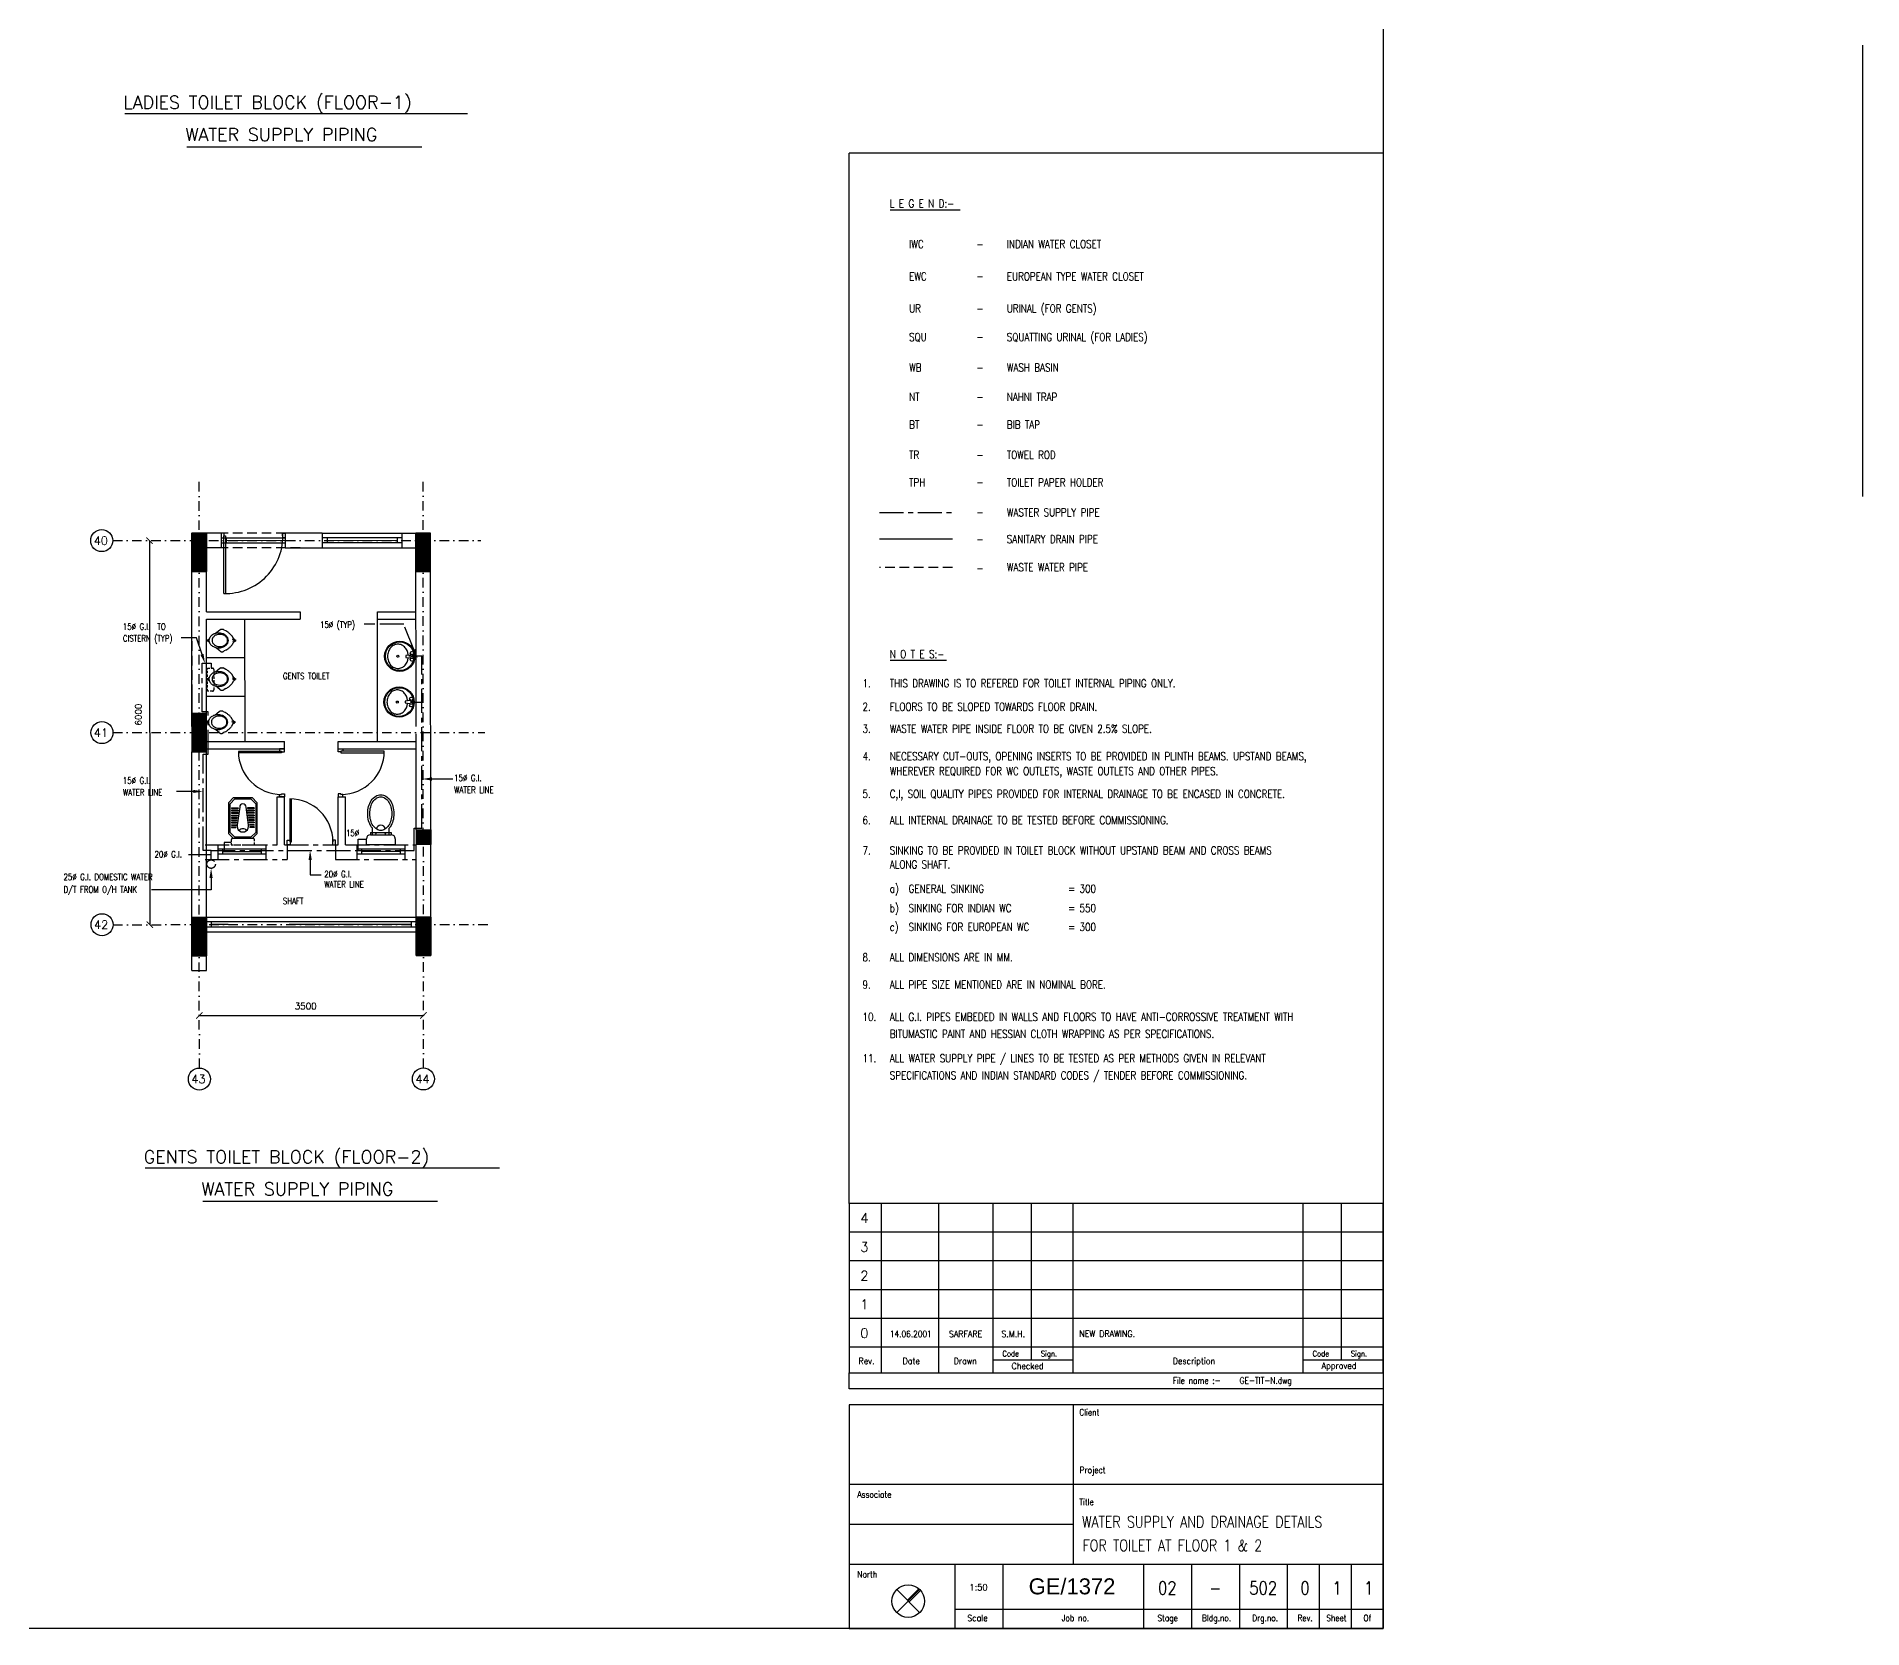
# Model space of a CAD drawing. Extents: x -437689 to -407696, y -55787 to -37037.
# Drawn here: x -421956 to -407696, y -55787 to -43353 of the extents above; entities that cross this region are included whole.
import ezdxf
from ezdxf.enums import TextEntityAlignment as Align

# ---------------------------------------------------------------- set-up
doc = ezdxf.new("R2010")
doc.units = 0
doc.header["$LTSCALE"] = 150
doc.header["$MEASUREMENT"] = 0
for name, pattern in [('CENTER', [2, 1.25, -0.25, 0.25, -0.25]), ('DASHDOT', [1, 0.5, -0.25, 0, -0.25]), ('DASHED', [0.75, 0.5, -0.25]), ('HIDDEN', [9.525, 6.35, -3.175]), ('HIDDEN2', [0.1875, 0.125, -0.0625])]:
    doc.linetypes.add(name, pattern=pattern)
doc.layers.get('0').update_dxf_attribs({"linetype": 'CONTINUOUS'})
for name, color, linetype in [('1P', 9, 'CONTINUOUS'), ('COL', 2, 'CONTINUOUS'), ('DIM', 6, 'CONTINUOUS'), ('DIM-NEW', 7, 'CONTINUOUS'), ('DOOR', 31, 'CONTINUOUS'), ('DR', 6, 'CONTINUOUS'), ('F', 9, 'CONTINUOUS'), ('GRID', 252, 'DASHDOT'), ('LAYER1', 4, 'CENTER'), ('TE', 3, 'CONTINUOUS'), ('TEXT', 7, 'CONTINUOUS'), ('TIT-3MM', 8, 'CONTINUOUS'), ('TIT-TXT', 7, 'CONTINUOUS'), ('TOI', 5, 'CONTINUOUS'), ('TOILET', 9, 'CONTINUOUS'), ('TXT', 7, 'CONTINUOUS'), ('VENT', 8, 'HIDDEN'), ('W', 7, 'CONTINUOUS'), ('WALL', 7, 'CONTINUOUS'), ('WASTE', 3, 'DASHED'), ('WIN-1', 56, 'CONTINUOUS')]:
    doc.layers.add(name, color=color, linetype=linetype)
doc.styles.add('G', font='ROMAND.shx')
doc.styles.add('RD', font='ROMAND.shx', dxfattribs={"width": 0.8})
doc.styles.add('ROMANC', font='ROMANC.SHX')
doc.styles.add('ROMAND', font='ROMAND', dxfattribs={"height": 300})
doc.styles.add('T', font='romans.shx', dxfattribs={"height": 450})
doc.styles.add('TESTI', font='ROMAND.SHX')
doc.styles.add('TIT-TXT', font='swissck.ttf')

msp = doc.modelspace()

# ---------------------------------------------------------------- linework, layer by layer
at = {"linetype": 'CONTINUOUS'}
for p, q in [((-421266, -43954), (-418591, -43954)), ((-420783, -44214), (-418947, -44214)), ((-421107, -52190), (-418341, -52190)), ((-420658, -52449), (-418825, -52449))]:
    msp.add_line(p, q, dxfattribs=at)
at = {"color": 8, "linetype": 'HIDDEN2'}
for p, q in [((-420621, -48467), (-420621, -48286)), ((-420621, -48286), (-420581, -48286)), ((-420570, -48296), (-420570, -48457)), ((-420581, -48467), (-420621, -48467))]:
    msp.add_line(p, q, dxfattribs=at)
at = {"color": 9, "linetype": 'HIDDEN2'}
for p, q in [((-420264, -49616), (-420424, -49616)), ((-420435, -49626), (-420435, -49667)), ((-420435, -49667), (-420254, -49667)), ((-420254, -49667), (-420254, -49626))]:
    msp.add_line(p, q, dxfattribs=at)
for p, q in [((-415238, -55483), (-415059, -55662)), ((-415238, -55662), (-415059, -55483))]:
    msp.add_line(p, q)
at = {"color": 0, "linetype": 'ByBlock', "const_width": 7.5}
for points in [[(-421048, -47315), (-421098, -47265)], [(-421096, -50265), (-421046, -50315)], [(-420659, -50974), (-420709, -51024)], [(-418959, -51024), (-418909, -50974)]]:
    msp.add_lwpolyline(points, dxfattribs=at)
msp.add_lwpolyline([(-420592, -49925), (-420592, -50017), (-421008, -50017), (-421058, -50017)])
msp.add_circle((-415148, -55573), 127)
at = {"color": 8, "linetype": 'HIDDEN2'}
for centre, start, end in [((-420581, -48296), 0, 90), ((-420581, -48457), 270, 360)]:
    msp.add_arc(centre, 10.1, start, end, dxfattribs=at)
at = {"color": 9, "linetype": 'HIDDEN2'}
for centre, start, end in [((-420424, -49626), 90, 180), ((-420264, -49626), 0, 90)]:
    msp.add_arc(centre, 10.1, start, end, dxfattribs=at)
msp.add_solid([(-420605, -49925), (-420592, -49850), (-420580, -49925)])
at = {"layer": '1P'}
msp.add_line((-407696, -43420), (-407696, -46946), dxfattribs=at)
at = {"layer": 'COL'}
for p, q in [((-420743, -47232), (-420628, -47232)), ((-420743, -47232), (-420628, -47232)), ((-418993, -47231), (-418878, -47231)), ((-418993, -47231), (-418878, -47231)), ((-420743, -47532), (-420628, -47532)), ((-420743, -47532), (-420628, -47532)), ((-420742, -48640), (-420627, -48639)), ((-420742, -48640), (-420627, -48639)), ((-418992, -49549), (-418877, -49549)), ((-418992, -49549), (-418992, -49664)), ((-418877, -49549), (-418877, -49664)), ((-418877, -49549), (-418877, -49549)), ((-418877, -49664), (-418992, -49664)), ((-420742, -50532), (-420627, -50532)), ((-420742, -50532), (-420627, -50532)), ((-420742, -50532), (-420627, -50532)), ((-420742, -50532), (-420627, -50532)), ((-418992, -50531), (-418877, -50531)), ((-418992, -50531), (-418877, -50531))]:
    msp.add_line(p, q, dxfattribs=at)
at = {"layer": 'COL', "const_width": 115}
for points in [[(-420685, -47532), (-420685, -47232)], [(-420685, -47232), (-420685, -47532)], [(-418935, -47231), (-418935, -47531)], [(-420685, -48640), (-420685, -48940)], [(-418877, -49606), (-418992, -49606)], [(-420684, -50532), (-420684, -50232)], [(-420684, -50532), (-420684, -50232)], [(-418934, -50531), (-418934, -50231)]]:
    msp.add_lwpolyline(points, dxfattribs=at)
at = {"layer": 'COL'}
for points in [[(-420743, -47532), (-420743, -47232), (-420743, -47232), (-420628, -47232), (-420628, -47532)], [(-420743, -47232), (-420743, -47532), (-420743, -47532), (-420628, -47532), (-420628, -47232)], [(-418993, -47231), (-418993, -47531), (-418993, -47531), (-418878, -47531), (-418878, -47231)], [(-420742, -48640), (-420742, -48940), (-420742, -48940), (-420627, -48939), (-420627, -48639)], [(-418992, -49664), (-418992, -49664)], [(-420742, -50532), (-420742, -50232), (-420742, -50232), (-420627, -50232), (-420627, -50532)], [(-420742, -50532), (-420742, -50232), (-420742, -50232), (-420627, -50232), (-420627, -50532)], [(-418992, -50531), (-418992, -50231), (-418992, -50231), (-418877, -50231), (-418877, -50531)]]:
    msp.add_lwpolyline(points, close=True, dxfattribs=at)
at = {"layer": 'DIM', "color": 7}
for p, q in [((-411439, -44264), (-415608, -44264)), ((-411439, -52467), (-415608, -52467)), ((-415608, -52467), (-415608, -53790)), ((-411439, -53790), (-411439, -52467)), ((-411439, -53590), (-415608, -53590)), ((-413860, -53690), (-414485, -53690)), ((-411439, -53690), (-412063, -53690)), ((-415608, -53790), (-411439, -53790)), ((-415608, -53915), (-415608, -53790)), ((-411439, -53790), (-411439, -53915)), ((-411439, -53915), (-415608, -53915)), ((-411439, -54039), (-415608, -54039)), ((-415608, -54039), (-415608, -55787)), ((-413860, -54039), (-413860, -55287)), ((-411439, -55787), (-411439, -54039)), ((-411439, -54663), (-415608, -54663)), ((-411439, -55287), (-415608, -55287)), ((-414784, -55287), (-414784, -55787)), ((-414410, -55287), (-414410, -55787)), ((-413311, -55287), (-413311, -55787)), ((-411938, -55287), (-411938, -55787)), ((-414784, -55637), (-411439, -55637)), ((-415608, -55787), (-411439, -55787))]:
    msp.add_line(p, q, dxfattribs=at)
at = {"layer": 'DIM-NEW', "color": 252, "linetype": 'CENTER', "ltscale": 900}
msp.add_line((-421073, -47290), (-421071, -50290), dxfattribs=at)
at = {"layer": 'DOOR', "color": 8}
for p, q in [((-420490, -47232), (-420513, -47232)), ((-420513, -47232), (-420513, -47269)), ((-420513, -47269), (-420494, -47269)), ((-420494, -47704), (-420494, -47254)), ((-420494, -47254), (-420481, -47254)), ((-420494, -47269), (-420494, -47254)), ((-420494, -47254), (-420490, -47254)), ((-420490, -47254), (-420490, -47232)), ((-420481, -47254), (-420481, -47704)), ((-420035, -47232), (-420013, -47232)), ((-420035, -47254), (-420035, -47232)), ((-420032, -47254), (-420035, -47254)), ((-420032, -47269), (-420032, -47254)), ((-420013, -47269), (-420032, -47269)), ((-420013, -47232), (-420013, -47269)), ((-420379, -48936), (-420042, -48936)), ((-420042, -48949), (-420379, -48949)), ((-420019, -48917), (-420057, -48917)), ((-420057, -48917), (-420057, -48936)), ((-420057, -48936), (-420042, -48936)), ((-420042, -48936), (-420042, -48949)), ((-420042, -48936), (-420042, -48939)), ((-420042, -48939), (-420019, -48939)), ((-420019, -48939), (-420019, -48917)), ((-419600, -48939), (-419600, -48917)), ((-419600, -48917), (-419563, -48917)), ((-419578, -48939), (-419600, -48939)), ((-419240, -48935), (-419578, -48935)), ((-419578, -48935), (-419578, -48949)), ((-419563, -48935), (-419578, -48935)), ((-419578, -48935), (-419578, -48939)), ((-419578, -48949), (-419241, -48948)), ((-419563, -48917), (-419563, -48935)), ((-420057, -49292), (-420057, -49273)), ((-420057, -49273), (-420042, -49273)), ((-420019, -49292), (-420057, -49292)), ((-420042, -49273), (-420042, -49269)), ((-420042, -49269), (-420019, -49269)), ((-420019, -49269), (-420019, -49292)), ((-419978, -49307), (-419978, -49644)), ((-419965, -49644), (-419965, -49307)), ((-419600, -49269), (-419600, -49292)), ((-419578, -49269), (-419600, -49269)), ((-419600, -49292), (-419563, -49292)), ((-419578, -49273), (-419578, -49269)), ((-419563, -49273), (-419578, -49273)), ((-419563, -49292), (-419563, -49273)), ((-419997, -49667), (-419997, -49629)), ((-419997, -49629), (-419978, -49629)), ((-419974, -49667), (-419997, -49667)), ((-419978, -49629), (-419978, -49644)), ((-419978, -49644), (-419965, -49644)), ((-419978, -49644), (-419974, -49644)), ((-419974, -49644), (-419974, -49667)), ((-419641, -49644), (-419644, -49644)), ((-419644, -49644), (-419644, -49667)), ((-419644, -49667), (-419622, -49667)), ((-419622, -49629), (-419641, -49629)), ((-419641, -49629), (-419641, -49644)), ((-419622, -49667), (-419622, -49629))]:
    msp.add_line(p, q, dxfattribs=at)
for centre, radius, start, end in [((-420481, -47254), 450, 268.3498, 2.891), ((-420042, -48936), 337, 180.0226, 270.0226), ((-419578, -48935), 338, 270.0226, 0.0226), ((-419978, -49644), 337, 0.0226, 90.0226)]:
    msp.add_arc(centre, radius, start, end, dxfattribs=at)
at = {"layer": 'DR'}
msp.add_line((-414803, -47280), (-415373, -47280), dxfattribs=at)
at = {"layer": 'F'}
for p, q in [((-419033, -48184), (-419072, -48187)), ((-419072, -48187), (-419072, -48202)), ((-419031, -48179), (-419031, -48181)), ((-419017, -48179), (-419017, -48209)), ((-419072, -48202), (-419033, -48205)), ((-419031, -48208), (-419031, -48209)), ((-419038, -48540), (-419077, -48544)), ((-419077, -48544), (-419077, -48558)), ((-419077, -48558), (-419038, -48562)), ((-419036, -48536), (-419036, -48538)), ((-419036, -48565), (-419036, -48566)), ((-419022, -48536), (-419022, -48566))]:
    msp.add_line(p, q, dxfattribs=at)
for points in [[(-419053, -48185, 0.064435), (-419059, -48157, 0.091719), (-419076, -48127, 0.103599), (-419103, -48106, 0.113912), (-419133, -48099, 0.113912), (-419163, -48106, 0.103599), (-419190, -48127, 0.091719), (-419207, -48157, 0.084785), (-419214, -48194, 0.084785), (-419207, -48231, 0.091719), (-419190, -48262, 0.103599), (-419163, -48282, 0.113912), (-419133, -48289, 0.113912), (-419103, -48282, 0.103599), (-419076, -48262, 0.091719), (-419059, -48231, 0.064435), (-419053, -48203)], [(-419058, -48542, 0.064435), (-419064, -48514, 0.091719), (-419081, -48484, 0.103599), (-419108, -48463, 0.113912), (-419138, -48456, 0.113912), (-419168, -48463, 0.103599), (-419195, -48484, 0.091719), (-419212, -48514, 0.084785), (-419219, -48551, 0.084785), (-419212, -48588, 0.091719), (-419195, -48619, 0.103599), (-419168, -48639, 0.113912), (-419138, -48646, 0.113912), (-419108, -48639, 0.103599), (-419081, -48619, 0.091719), (-419064, -48588, 0.064435), (-419058, -48560)]]:
    msp.add_lwpolyline(points, format="xyb", dxfattribs=at)
for centre, radius in [((-419119, -48194), 118), ((-419119, -48194), 112), ((-419133, -48194), 7.66), ((-419024, -48169), 12.8), ((-419024, -48194), 4.09), ((-419024, -48220), 12.8), ((-419124, -48551), 118), ((-419124, -48551), 112), ((-419138, -48551), 7.66), ((-419029, -48526), 12.8), ((-419029, -48577), 12.8), ((-419029, -48551), 4.09)]:
    msp.add_circle(centre, radius, dxfattribs=at)
for centre, start, end in [((-419034, -48181), 275.4135, 0.0226), ((-419034, -48208), 0.0226, 84.6316), ((-419039, -48538), 275.4135, 0.0226), ((-419039, -48565), 0.0226, 84.6316)]:
    msp.add_arc(centre, 2.55, start, end, dxfattribs=at)
at = {"layer": 'GRID'}
for p, q in [((-420684, -51410), (-420686, -46795)), ((-418934, -51409), (-418936, -46800)), ((-421360, -47290), (-418485, -47289)), ((-421359, -48790), (-418454, -48789)), ((-421358, -50290), (-418422, -50289))]:
    msp.add_line(p, q, dxfattribs=at)
at = {"layer": 'LAYER1', "linetype": 'CENTER'}
msp.add_line((-415373, -47071), (-414803, -47071), dxfattribs=at)
at = {"layer": 'LAYER1'}
for p, q in [((-418946, -48193), (-419047, -48193)), ((-418946, -49536), (-418946, -48193)), ((-420661, -48628), (-420661, -48247)), ((-420661, -48247), (-420593, -48247)), ((-420593, -48247), (-420593, -48286)), ((-419029, -48551), (-418946, -48551)), ((-420615, -48628), (-420661, -48628)), ((-420615, -48957), (-420615, -48628)), ((-420654, -49710), (-420654, -48957)), ((-420654, -48957), (-420615, -48957)), ((-419444, -49710), (-419444, -49623)), ((-419444, -49623), (-419378, -49623)), ((-419006, -49710), (-419006, -49536)), ((-419006, -49536), (-418946, -49536)), ((-420592, -49710), (-420654, -49710)), ((-420592, -49784), (-420592, -49710)), ((-420592, -49710), (-419444, -49710)), ((-420435, -49647), (-420489, -49647)), ((-420489, -49647), (-420489, -49707)), ((-419454, -49710), (-419006, -49710))]:
    msp.add_line(p, q, dxfattribs=at)
at = {"layer": 'LAYER1', "color": 8}
msp.add_line((-420597, -49744), (-420769, -49744), dxfattribs=at)
at = {"layer": 'LAYER1'}
for points in [[(-420663, -48179), (-420705, -48049), (-420775, -48049), (-420825, -48049)], [(-419008, -48141), (-419088, -47943), (-419346, -47943), (-419396, -47943)], [(-418868, -49152), (-418755, -49152), (-418704, -49152)], [(-420732, -49249), (-420863, -49249), (-420863, -49249)], [(-419819, -49784), (-419819, -49901), (-419783, -49901), (-419733, -49901)]]:
    msp.add_lwpolyline(points, dxfattribs=at)
msp.add_circle((-420592, -49817), 33.2, dxfattribs=at)
for points in [[(-420651, -48175), (-420640, -48251), (-420675, -48183)], [(-418996, -48137), (-418980, -48211), (-419020, -48146)], [(-418868, -49165), (-418943, -49152), (-418868, -49140)], [(-420732, -49237), (-420657, -49249), (-420732, -49262)], [(-419831, -49784), (-419819, -49709), (-419806, -49784)]]:
    msp.add_solid(points, dxfattribs=at)
at = {"layer": 'TE', "color": 252, "ltscale": 900}
msp.add_line((-420684, -50999), (-418934, -50999), dxfattribs=at)
at = {"layer": 'TEXT'}
for p, q in [((-415288, -44706), (-414742, -44706)), ((-415288, -48224), (-414849, -48224))]:
    msp.add_line(p, q, dxfattribs=at)
at = {"layer": 'TEXT', "linetype": 'CONTINUOUS'}
for centre in [(-421446, -47290), (-421445, -48790), (-421444, -50290), (-420684, -51496), (-418934, -51495)]:
    msp.add_circle(centre, 86, dxfattribs=at)
at = {"layer": 'TIT-3MM'}
for p, q in [((-415358, -53790), (-415358, -52467)), ((-414909, -53790), (-414909, -52467)), ((-414485, -53790), (-414485, -52467)), ((-414185, -53690), (-414185, -52467)), ((-413860, -53790), (-413860, -52467)), ((-412063, -53790), (-412063, -52467)), ((-411764, -53690), (-411764, -52467)), ((-411439, -52691), (-415608, -52691)), ((-411439, -52916), (-415608, -52916)), ((-411439, -53141), (-415608, -53141)), ((-411439, -53365), (-415608, -53365)), ((-413860, -54975), (-415608, -54975)), ((-412937, -55287), (-412937, -55787)), ((-412562, -55287), (-412562, -55787)), ((-412188, -55287), (-412188, -55787)), ((-411689, -55287), (-411689, -55787))]:
    msp.add_line(p, q, dxfattribs=at)
at = {"layer": 'TOI', "color": 8}
for p, q in [((-420523, -47989), (-420558, -48017)), ((-420513, -47983), (-420501, -47983)), ((-420477, -47995), (-420491, -47989)), ((-420422, -48048), (-420429, -48035)), ((-420412, -48059), (-420422, -48048)), ((-420621, -48075), (-420621, -48066)), ((-420621, -48066), (-420616, -48066)), ((-420616, -48075), (-420621, -48075)), ((-420523, -48152), (-420558, -48124)), ((-420513, -48158), (-420501, -48158)), ((-420477, -48145), (-420491, -48152)), ((-420422, -48092), (-420428, -48105)), ((-420417, -48066), (-420425, -48063)), ((-420417, -48075), (-420425, -48078)), ((-420412, -48081), (-420422, -48092)), ((-420412, -48059), (-420410, -48062)), ((-420412, -48081), (-420410, -48078)), ((-420408, -48064), (-420408, -48064)), ((-420407, -48065), (-420401, -48065)), ((-420407, -48075), (-420401, -48075)), ((-420401, -48065), (-420401, -48075)), ((-420401, -48075), (-420401, -48065)), ((-420523, -48290), (-420558, -48318)), ((-420513, -48284), (-420501, -48284)), ((-420477, -48296), (-420491, -48290)), ((-420422, -48349), (-420428, -48336)), ((-420621, -48376), (-420621, -48367)), ((-420621, -48367), (-420615, -48367)), ((-420616, -48376), (-420621, -48376)), ((-420523, -48453), (-420558, -48425)), ((-420513, -48459), (-420501, -48459)), ((-420477, -48446), (-420491, -48453)), ((-420422, -48393), (-420428, -48406)), ((-420417, -48367), (-420425, -48364)), ((-420417, -48376), (-420425, -48379)), ((-420412, -48361), (-420422, -48349)), ((-420412, -48382), (-420422, -48393)), ((-420412, -48361), (-420410, -48363)), ((-420412, -48382), (-420410, -48379)), ((-420408, -48365), (-420408, -48365)), ((-420407, -48366), (-420401, -48366)), ((-420407, -48376), (-420401, -48376)), ((-420401, -48366), (-420401, -48376)), ((-420401, -48376), (-420401, -48366)), ((-420518, -48621), (-420506, -48621)), ((-420626, -48713), (-420626, -48704)), ((-420626, -48704), (-420621, -48704)), ((-420621, -48713), (-420626, -48713)), ((-420528, -48627), (-420563, -48655)), ((-420528, -48790), (-420563, -48762)), ((-420482, -48634), (-420496, -48627)), ((-420427, -48687), (-420433, -48674)), ((-420427, -48730), (-420433, -48743)), ((-420422, -48704), (-420430, -48701)), ((-420422, -48714), (-420430, -48716)), ((-420417, -48698), (-420427, -48687)), ((-420417, -48719), (-420427, -48730)), ((-420417, -48698), (-420415, -48700)), ((-420417, -48719), (-420415, -48717)), ((-420413, -48702), (-420413, -48702)), ((-420412, -48704), (-420406, -48704)), ((-420412, -48713), (-420406, -48713)), ((-420406, -48704), (-420406, -48713)), ((-420406, -48713), (-420406, -48704)), ((-420518, -48796), (-420506, -48796)), ((-420482, -48783), (-420496, -48790))]:
    msp.add_line(p, q, dxfattribs=at)
for centre, radius, start, end in [((-420565, -48070), 43.7, 150.9372, 180.0226), ((-420550, -48079), 61.4, 126.6955, 150.9372), ((-420539, -48092), 78.3, 107.1645, 126.6955), ((-420547, -48070), 37.9, 151.9062, 180.0226), ((-420536, -48076), 50.4, 127.8061, 151.9062), ((-420529, -48085), 62.2, 107.8247, 127.8061), ((-420533, -48114), 101, 90.0226, 107.1645), ((-420524, -48100), 77.5, 90.0226, 107.8247), ((-420533, -48114), 101, 72.8807, 90.0226), ((-420524, -48100), 77.5, 72.2204, 90.0226), ((-420512, -47997), 13.7, 119.6522, 143.9579), ((-420508, -48004), 21.6, 103.2792, 119.6522), ((-420526, -48092), 78.3, 53.3497, 72.8807), ((-420506, -48004), 21.6, 60.3929, 76.766), ((-420519, -48085), 62.2, 52.2391, 72.2204), ((-420502, -47997), 13.7, 36.0873, 60.3929), ((-420512, -48076), 50.4, 28.139, 52.2391), ((-420516, -48079), 61.4, 29.108, 53.3497), ((-420515, -48079), 91.9, 55.6373, 65.5506), ((-420501, -48070), 37.9, 0.0226, 28.139), ((-420559, -48142), 168, 48.3147, 55.6373), ((-420501, -48070), 43.7, 0.0226, 29.108), ((-420559, -48142), 168, 40.992, 48.3147), ((-420501, -48092), 91.9, 38.0334, 40.992), ((-420607, -48071), 9.96, 93.8471, 267.3851), ((-420565, -48070), 43.7, 180.0226, 209.108), ((-420550, -48061), 61.4, 209.108, 233.3497), ((-420539, -48048), 78.3, 233.3497, 252.8807), ((-420547, -48070), 37.9, 180.0226, 208.139), ((-420536, -48064), 50.4, 208.139, 232.2391), ((-420529, -48055), 62.2, 232.2391, 252.2204), ((-420533, -48027), 101, 252.8807, 270.0226), ((-420524, -48040), 77.5, 252.2204, 270.0226), ((-420533, -48027), 101, 270.0226, 287.1645), ((-420524, -48040), 77.5, 270.0226, 287.8247), ((-420512, -48144), 13.7, 216.0873, 240.3929), ((-420508, -48137), 21.6, 240.3929, 256.766), ((-420526, -48048), 78.3, 287.1645, 306.6955), ((-420506, -48137), 21.6, 283.2792, 299.6522), ((-420519, -48055), 62.2, 287.8247, 307.8061), ((-420502, -48144), 13.7, 299.6522, 323.9579), ((-420512, -48064), 50.4, 307.8061, 331.9062), ((-420516, -48061), 61.4, 306.6955, 330.9372), ((-420515, -48062), 91.9, 294.4946, 304.4078), ((-420501, -48070), 37.9, 331.9062, 0.0226), ((-420559, -47999), 168, 304.4078, 311.7305), ((-420501, -48070), 43.7, 330.9372, 0.0226), ((-420559, -47999), 168, 311.7305, 319.0532), ((-420501, -48049), 91.9, 319.0532, 322.0118), ((-420417, -48083), 17.4, 77.6043, 90.0226), ((-420417, -48058), 17.4, 270.0226, 282.4409), ((-420416, -48077), 11.1, 62.0271, 77.6043), ((-420416, -48064), 11.1, 282.4409, 298.0181), ((-420414, -48069), 7.79, 40.2193, 63.1662), ((-420413, -48073), 6.69, 37.9472, 62.0271), ((-420413, -48068), 6.69, 298.0181, 322.098), ((-420414, -48071), 7.79, 296.879, 319.8259), ((-420415, -48070), 9.01, 29.2458, 40.2193), ((-420410, -48070), 2.76, 0.0226, 37.9472), ((-420410, -48070), 2.76, 322.098, 0.0226), ((-420415, -48071), 9.01, 319.8259, 330.7994), ((-420549, -48380), 61.4, 126.6955, 150.9372), ((-420539, -48393), 78.3, 107.1645, 126.6955), ((-420536, -48377), 50.4, 127.8061, 151.9062), ((-420529, -48386), 62.2, 107.8247, 127.8061), ((-420533, -48415), 101, 90.0226, 107.1645), ((-420524, -48401), 77.5, 90.0226, 107.8247), ((-420533, -48415), 101, 72.8807, 90.0226), ((-420524, -48401), 77.5, 72.2204, 90.0226), ((-420512, -48298), 13.7, 119.6522, 143.9579), ((-420508, -48305), 21.6, 103.2792, 119.6522), ((-420526, -48393), 78.3, 53.3497, 72.8807), ((-420506, -48305), 21.6, 60.3929, 76.766), ((-420519, -48386), 62.2, 52.2391, 72.2204), ((-420502, -48298), 13.7, 36.0873, 60.3929), ((-420512, -48377), 50.4, 28.139, 52.2391), ((-420516, -48380), 61.4, 29.108, 53.3497), ((-420515, -48380), 91.9, 55.6373, 65.5506), ((-420558, -48443), 168, 48.3147, 55.6373), ((-420558, -48443), 168, 40.992, 48.3147), ((-420501, -48393), 91.9, 38.0334, 40.992), ((-420607, -48372), 9.96, 93.8471, 267.3851), ((-420565, -48371), 43.7, 150.9372, 180.0226), ((-420565, -48371), 43.7, 180.0226, 209.108), ((-420549, -48363), 61.4, 209.108, 233.3497), ((-420539, -48349), 78.3, 233.3497, 252.8807), ((-420547, -48371), 37.9, 151.9062, 180.0226), ((-420547, -48371), 37.9, 180.0226, 208.139), ((-420536, -48365), 50.4, 208.139, 232.2391), ((-420529, -48356), 62.2, 232.2391, 252.2204), ((-420533, -48328), 101, 252.8807, 270.0226), ((-420524, -48341), 77.5, 252.2204, 270.0226), ((-420533, -48328), 101, 270.0226, 287.1645), ((-420524, -48341), 77.5, 270.0226, 287.8247), ((-420512, -48445), 13.7, 216.0873, 240.3929), ((-420508, -48438), 21.6, 240.3929, 256.766), ((-420526, -48349), 78.3, 287.1645, 306.6955), ((-420506, -48438), 21.6, 283.2792, 299.6522), ((-420519, -48356), 62.2, 287.8247, 307.8061), ((-420502, -48445), 13.7, 299.6522, 323.9579), ((-420512, -48365), 50.4, 307.8061, 331.9062), ((-420516, -48362), 61.4, 306.6955, 330.9372), ((-420515, -48363), 91.9, 294.4946, 304.4078), ((-420501, -48371), 37.9, 0.0226, 28.139), ((-420501, -48371), 37.9, 331.9062, 0.0226), ((-420558, -48300), 168, 304.4078, 311.7305), ((-420501, -48371), 43.7, 0.0226, 29.108), ((-420501, -48371), 43.7, 330.9372, 0.0226), ((-420558, -48300), 168, 311.7305, 319.0532), ((-420501, -48350), 91.9, 319.0532, 322.0118), ((-420417, -48384), 17.4, 77.6043, 90.0226), ((-420417, -48359), 17.4, 270.0226, 282.4409), ((-420415, -48378), 11.1, 62.0271, 77.6043), ((-420415, -48365), 11.1, 282.4409, 298.0181), ((-420414, -48370), 7.79, 40.2193, 63.1662), ((-420413, -48374), 6.69, 37.9472, 62.0271), ((-420413, -48369), 6.69, 298.0181, 322.098), ((-420414, -48372), 7.79, 296.879, 319.8259), ((-420415, -48371), 9.01, 29.2458, 40.2193), ((-420410, -48371), 2.76, 0.0226, 37.9472), ((-420410, -48371), 2.76, 322.098, 0.0226), ((-420415, -48372), 9.01, 319.8259, 330.7994), ((-420517, -48635), 13.7, 119.6522, 143.9579), ((-420513, -48642), 21.6, 103.2792, 119.6522), ((-420511, -48642), 21.6, 60.3929, 76.766), ((-420507, -48635), 13.7, 36.0873, 60.3929), ((-420612, -48709), 9.96, 93.8471, 267.3851), ((-420570, -48708), 43.7, 150.9372, 180.0226), ((-420570, -48708), 43.7, 180.0226, 209.108), ((-420555, -48717), 61.4, 126.6955, 150.9372), ((-420555, -48700), 61.4, 209.108, 233.3497), ((-420544, -48730), 78.3, 107.1645, 126.6955), ((-420544, -48686), 78.3, 233.3497, 252.8807), ((-420552, -48708), 37.9, 151.9062, 180.0226), ((-420552, -48708), 37.9, 180.0226, 208.139), ((-420541, -48714), 50.4, 127.8061, 151.9062), ((-420541, -48702), 50.4, 208.139, 232.2391), ((-420534, -48723), 62.2, 107.8247, 127.8061), ((-420534, -48693), 62.2, 232.2391, 252.2204), ((-420538, -48752), 101, 90.0226, 107.1645), ((-420538, -48665), 101, 252.8807, 270.0226), ((-420529, -48738), 77.5, 90.0226, 107.8247), ((-420529, -48678), 77.5, 252.2204, 270.0226), ((-420538, -48752), 101, 72.8807, 90.0226), ((-420538, -48665), 101, 270.0226, 287.1645), ((-420529, -48738), 77.5, 72.2204, 90.0226), ((-420529, -48678), 77.5, 270.0226, 287.8247), ((-420531, -48730), 78.3, 53.3497, 72.8807), ((-420531, -48686), 78.3, 287.1645, 306.6955), ((-420524, -48723), 62.2, 52.2391, 72.2204), ((-420524, -48693), 62.2, 287.8247, 307.8061), ((-420517, -48714), 50.4, 28.139, 52.2391), ((-420517, -48702), 50.4, 307.8061, 331.9062), ((-420521, -48717), 61.4, 29.108, 53.3497), ((-420521, -48700), 61.4, 306.6955, 330.9372), ((-420520, -48717), 91.9, 55.6373, 65.5506), ((-420506, -48708), 37.9, 0.0226, 28.139), ((-420506, -48708), 37.9, 331.9062, 0.0226), ((-420564, -48780), 168, 48.3147, 55.6373), ((-420506, -48708), 43.7, 0.0226, 29.108), ((-420506, -48708), 43.7, 330.9372, 0.0226), ((-420564, -48637), 168, 304.4078, 311.7305), ((-420564, -48780), 168, 40.992, 48.3147), ((-420564, -48637), 168, 311.7305, 319.0532), ((-420506, -48730), 91.9, 38.0334, 40.992), ((-420506, -48687), 91.9, 319.0532, 322.0118), ((-420422, -48721), 17.4, 77.6043, 90.0226), ((-420422, -48696), 17.4, 270.0226, 282.4409), ((-420421, -48715), 11.1, 62.0271, 77.6043), ((-420421, -48702), 11.1, 282.4409, 298.0181), ((-420419, -48707), 7.79, 40.2193, 63.1662), ((-420418, -48711), 6.69, 37.9472, 62.0271), ((-420418, -48706), 6.69, 298.0181, 322.098), ((-420419, -48710), 7.79, 296.879, 319.8259), ((-420420, -48708), 9.01, 29.2458, 40.2193), ((-420415, -48709), 2.76, 0.0226, 37.9472), ((-420415, -48709), 2.76, 322.098, 0.0226), ((-420420, -48709), 9.01, 319.8259, 330.7994), ((-420517, -48782), 13.7, 216.0873, 240.3929), ((-420513, -48775), 21.6, 240.3929, 256.766), ((-420511, -48775), 21.6, 283.2792, 299.6522), ((-420507, -48782), 13.7, 299.6522, 323.9579), ((-420520, -48700), 91.9, 294.4946, 304.4078)]:
    msp.add_arc(centre, radius, start, end, dxfattribs=at)
at = {"layer": 'TOILET'}
for p, q in [((-420454, -49335), (-420417, -49297)), ((-420454, -49580), (-420454, -49335)), ((-420444, -49345), (-420407, -49307)), ((-420417, -49297), (-420272, -49297)), ((-420407, -49307), (-420282, -49307)), ((-420282, -49307), (-420244, -49345)), ((-420272, -49297), (-420234, -49335)), ((-420234, -49335), (-420234, -49580)), ((-420444, -49570), (-420444, -49345)), ((-420433, -49377), (-420433, -49382)), ((-420433, -49377), (-420381, -49377)), ((-420433, -49382), (-420381, -49382)), ((-420433, -49396), (-420381, -49396)), ((-420433, -49396), (-420433, -49401)), ((-420433, -49401), (-420381, -49401)), ((-420433, -49415), (-420381, -49415)), ((-420433, -49415), (-420433, -49420)), ((-420433, -49415), (-420381, -49415)), ((-420433, -49415), (-420433, -49420)), ((-420433, -49420), (-420381, -49420)), ((-420433, -49420), (-420381, -49420)), ((-420433, -49434), (-420385, -49434)), ((-420433, -49434), (-420433, -49439)), ((-420433, -49439), (-420385, -49439)), ((-420433, -49452), (-420388, -49452)), ((-420433, -49452), (-420388, -49452)), ((-420433, -49452), (-420433, -49457)), ((-420433, -49452), (-420433, -49457)), ((-420433, -49457), (-420388, -49457)), ((-420433, -49457), (-420388, -49457)), ((-420433, -49471), (-420390, -49471)), ((-420433, -49471), (-420433, -49476)), ((-420433, -49476), (-420390, -49476)), ((-420390, -49471), (-420390, -49476)), ((-420369, -49371), (-420388, -49509)), ((-420388, -49452), (-420388, -49457)), ((-420388, -49452), (-420388, -49457)), ((-420385, -49434), (-420385, -49439)), ((-420381, -49377), (-420381, -49382)), ((-420381, -49396), (-420381, -49401)), ((-420381, -49415), (-420381, -49420)), ((-420381, -49415), (-420381, -49420)), ((-420301, -49509), (-420319, -49371)), ((-420307, -49377), (-420307, -49382)), ((-420255, -49377), (-420307, -49377)), ((-420255, -49382), (-420307, -49382)), ((-420307, -49396), (-420307, -49401)), ((-420255, -49396), (-420307, -49396)), ((-420255, -49401), (-420307, -49401)), ((-420307, -49415), (-420307, -49420)), ((-420307, -49415), (-420307, -49420)), ((-420255, -49415), (-420307, -49415)), ((-420255, -49415), (-420307, -49415)), ((-420255, -49420), (-420307, -49420)), ((-420255, -49420), (-420307, -49420)), ((-420303, -49434), (-420303, -49439)), ((-420255, -49434), (-420303, -49434)), ((-420255, -49439), (-420303, -49439)), ((-420301, -49452), (-420301, -49457)), ((-420301, -49452), (-420301, -49457)), ((-420255, -49452), (-420301, -49452)), ((-420255, -49452), (-420301, -49452)), ((-420255, -49457), (-420301, -49457)), ((-420255, -49457), (-420301, -49457)), ((-420298, -49471), (-420298, -49476)), ((-420255, -49471), (-420298, -49471)), ((-420255, -49476), (-420298, -49476)), ((-420255, -49377), (-420255, -49382)), ((-420255, -49396), (-420255, -49401)), ((-420255, -49415), (-420255, -49420)), ((-420255, -49415), (-420255, -49420)), ((-420255, -49434), (-420255, -49439)), ((-420255, -49452), (-420255, -49457)), ((-420255, -49452), (-420255, -49457)), ((-420255, -49471), (-420255, -49476)), ((-420244, -49345), (-420244, -49570)), ((-420417, -49617), (-420454, -49580)), ((-420407, -49607), (-420444, -49570)), ((-420433, -49490), (-420393, -49490)), ((-420433, -49490), (-420393, -49490)), ((-420433, -49490), (-420433, -49495)), ((-420433, -49490), (-420433, -49495)), ((-420433, -49495), (-420393, -49495)), ((-420433, -49495), (-420393, -49495)), ((-420433, -49509), (-420395, -49509)), ((-420433, -49509), (-420433, -49514)), ((-420433, -49514), (-420395, -49514)), ((-420433, -49527), (-420398, -49527)), ((-420433, -49527), (-420398, -49527)), ((-420433, -49527), (-420433, -49532)), ((-420433, -49527), (-420433, -49532)), ((-420433, -49532), (-420398, -49532)), ((-420433, -49532), (-420398, -49532)), ((-420272, -49617), (-420417, -49617)), ((-420282, -49607), (-420407, -49607)), ((-420398, -49527), (-420398, -49532)), ((-420398, -49527), (-420398, -49532)), ((-420395, -49509), (-420395, -49514)), ((-420393, -49490), (-420393, -49495)), ((-420393, -49490), (-420393, -49495)), ((-420255, -49490), (-420296, -49490)), ((-420296, -49490), (-420296, -49495)), ((-420255, -49490), (-420296, -49490)), ((-420296, -49490), (-420296, -49495)), ((-420255, -49495), (-420296, -49495)), ((-420255, -49495), (-420296, -49495)), ((-420255, -49509), (-420293, -49509)), ((-420293, -49509), (-420293, -49514)), ((-420255, -49514), (-420293, -49514)), ((-420255, -49527), (-420291, -49527)), ((-420255, -49527), (-420291, -49527)), ((-420291, -49527), (-420291, -49532)), ((-420291, -49527), (-420291, -49532)), ((-420255, -49532), (-420291, -49532)), ((-420255, -49532), (-420291, -49532)), ((-420244, -49570), (-420282, -49607)), ((-420234, -49580), (-420272, -49617)), ((-420255, -49490), (-420255, -49495)), ((-420255, -49490), (-420255, -49495)), ((-420255, -49509), (-420255, -49514)), ((-420255, -49527), (-420255, -49532)), ((-420255, -49527), (-420255, -49532)), ((-419380, -49620), (-419380, -49667)), ((-419347, -49571), (-419187, -49570)), ((-419347, -49571), (-419347, -49587)), ((-419347, -49587), (-419187, -49587)), ((-419333, -49587), (-419333, -49536)), ((-419201, -49587), (-419201, -49536)), ((-419187, -49570), (-419187, -49587)), ((-419154, -49620), (-419154, -49666)), ((-419154, -49666), (-419380, -49667))]:
    msp.add_line(p, q, dxfattribs=at)
msp.add_lwpolyline([(-419333, -49536, -0.031509), (-419342, -49525, -0.078737), (-419362, -49479, -0.06613), (-419369, -49423, -0.06613), (-419362, -49366, -0.078737), (-419342, -49321, -0.107167), (-419307, -49286, -0.142278), (-419267, -49275, -0.142278), (-419228, -49286, -0.107167), (-419193, -49321, -0.078737), (-419173, -49366, -0.06613), (-419165, -49423, -0.06613), (-419172, -49479, -0.078737), (-419193, -49525, -0.031509), (-419201, -49536, -0.142278)], format="xyb", dxfattribs=at)
msp.add_lwpolyline([(-419267, -49554, -0.142278), (-419298, -49545, -0.107167), (-419328, -49516, -0.078737), (-419346, -49475, -0.06613), (-419353, -49423, -0.06613), (-419346, -49370, -0.078737), (-419328, -49330, -0.107167), (-419298, -49300, -0.142278), (-419267, -49291, -0.142278), (-419237, -49300, -0.107167), (-419207, -49330, -0.078737), (-419188, -49370, -0.06613), (-419181, -49423, -0.06613), (-419188, -49475, -0.078737), (-419206, -49516, -0.107167), (-419236, -49545, -0.142278)], format="xyb", close=True, dxfattribs=at)
at = {"layer": 'TOILET', "const_width": 6.41}
for points in [[(-419308, -49578, -1), (-419302, -49578, -1)], [(-419235, -49578, -1), (-419228, -49578, -1)]]:
    msp.add_lwpolyline(points, format="xyb", close=True, dxfattribs=at)
at = {"layer": 'TOILET'}
for centre, radius, start, end in [((-420344, -49371), 25, 0, 180), ((-420344, -49521), 45.1, 164.7619, 15.2381), ((-420343, -49578), 37.5, 39.2263, 143.3943), ((-419347, -49620), 32.9, 90.0614, 180.0614), ((-419266, -49547), 34.3, 7.1558, 175.0487), ((-419187, -49620), 32.9, 0.0614, 90.0614)]:
    msp.add_arc(centre, radius, start, end, dxfattribs=at)
at = {"layer": 'VENT'}
for p, q in [((-419687, -47269), (-419687, -47309)), ((-419139, -47269), (-419139, -47309)), ((-420502, -49700), (-420502, -49740)), ((-420202, -49720), (-420502, -49720)), ((-420202, -49700), (-420202, -49740)), ((-419417, -49699), (-419417, -49739)), ((-419117, -49719), (-419417, -49719)), ((-419117, -49699), (-419117, -49739)), ((-420589, -50309), (-420589, -50269)), ((-419029, -50289), (-420589, -50289)), ((-419029, -50269), (-419029, -50309))]:
    msp.add_line(p, q, dxfattribs=at)
at = {"layer": 'VENT', "const_width": 7.5}
msp.add_lwpolyline([(-419139, -47289), (-419687, -47289)], dxfattribs=at)
at = {"layer": 'W'}
for p, q in [((-415155, -55566), (-415065, -55477)), ((-415142, -55579), (-415053, -55489))]:
    msp.add_line(p, q, dxfattribs=at)
at = {"layer": 'WALL', "color": 7, "linetype": 'CONTINUOUS', "ltscale": 900}
for p, q in [((-411439, -37037), (-411439, -55787)), ((-411439, -55787), (-437689, -55787))]:
    msp.add_line(p, q, dxfattribs=at)
at = {"layer": 'WALL', "linetype": 'CONTINUOUS', "ltscale": 900}
for p, q in [((-415608, -52467), (-415608, -44264)), ((-420539, -49667), (-420539, -49782)), ((-420164, -49667), (-420164, -49782)), ((-420164, -49667), (-420164, -49782)), ((-419997, -49667), (-419997, -49782)), ((-419622, -49667), (-419622, -49782)), ((-419622, -49667), (-419622, -49782)), ((-419454, -49667), (-419454, -49782)), ((-419079, -49666), (-419079, -49781)), ((-419079, -49666), (-419079, -49781)), ((-420627, -50347), (-420627, -50232))]:
    msp.add_line(p, q, dxfattribs=at)
at = {"layer": 'WALL', "linetype": 'CONTINUOUS'}
for p, q in [((-420746, -47232), (-420665, -47232)), ((-420743, -47232), (-420628, -47232)), ((-420628, -47232), (-420628, -47347)), ((-420513, -47232), (-420628, -47232)), ((-420513, -47232), (-420513, -47347)), ((-420013, -47232), (-420013, -47347)), ((-419724, -47232), (-420013, -47232)), ((-419724, -47232), (-419897, -47232)), ((-419724, -47232), (-419724, -47347)), ((-419724, -47232), (-419724, -47347)), ((-419102, -47231), (-418987, -47231)), ((-419102, -47231), (-419102, -47346)), ((-418987, -47231), (-418987, -47346)), ((-420743, -47347), (-420743, -47503)), ((-420628, -47847), (-420628, -47347)), ((-420513, -47347), (-420628, -47347)), ((-420013, -47347), (-419724, -47347)), ((-419897, -47347), (-419724, -47347)), ((-419102, -47346), (-418987, -47346)), ((-420327, -48859), (-420328, -47904)), ((-419896, -47847), (-419896, -47904)), ((-420742, -48483), (-420742, -48640)), ((-420020, -48917), (-420020, -48859)), ((-420742, -50232), (-420742, -48940)), ((-420627, -50232), (-420627, -48939)), ((-420077, -49667), (-420077, -49292)), ((-420019, -49667), (-420020, -49292)), ((-420627, -50232), (-418951, -50231)), ((-420627, -50347), (-418992, -50346))]:
    msp.add_line(p, q, dxfattribs=at)
at = {"layer": 'WALL', "color": 251, "linetype": 'DASHED'}
for p, q in [((-419897, -47232), (-420513, -47232)), ((-420475, -47269), (-420475, -47309)), ((-419897, -47347), (-420513, -47347)), ((-420743, -48077), (-420742, -48732))]:
    msp.add_line(p, q, dxfattribs=at)
at = {"layer": 'WALL', "color": 251, "linetype": 'CONTINUOUS'}
for p, q in [((-419724, -47232), (-419102, -47231)), ((-419724, -47347), (-419102, -47346))]:
    msp.add_line(p, q, dxfattribs=at)
at = {"layer": 'WALL'}
for p, q in [((-418992, -48741), (-418993, -47231)), ((-418993, -47231), (-418878, -47231)), ((-418877, -50231), (-418878, -47231)), ((-420742, -48742), (-420743, -47347)), ((-420628, -47847), (-420628, -47347)), ((-418878, -47531), (-418993, -47531)), ((-418878, -47531), (-418993, -47531)), ((-420628, -47847), (-419896, -47847)), ((-420628, -47904), (-419896, -47904)), ((-420627, -48742), (-420628, -47904)), ((-419292, -48859), (-419293, -47846)), ((-419293, -47846), (-418993, -47846)), ((-419293, -47904), (-418993, -47904)), ((-420628, -48204), (-420328, -48204)), ((-420627, -48504), (-420327, -48504)), ((-420685, -48860), (-420020, -48859)), ((-419600, -48859), (-418992, -48859)), ((-419600, -48917), (-419600, -48859)), ((-418992, -49549), (-418992, -48799)), ((-420627, -48917), (-420020, -48917)), ((-419600, -48917), (-418992, -48916)), ((-420077, -49292), (-420020, -49292)), ((-419599, -49667), (-419600, -49292)), ((-419600, -49292), (-419542, -49292)), ((-419542, -49667), (-419542, -49292)), ((-418992, -50231), (-418992, -49664)), ((-418877, -50231), (-418992, -50231)), ((-420742, -50647), (-420742, -50347)), ((-420742, -50647), (-420742, -50347)), ((-420627, -50647), (-420627, -50347))]:
    msp.add_line(p, q, dxfattribs=at)
at = {"layer": 'WALL', "linetype": 'CENTER'}
for p, q in [((-418878, -47531), (-418993, -47531)), ((-420638, -49667), (-420077, -49667)), ((-420019, -49667), (-419599, -49667)), ((-419542, -49667), (-418992, -49666)), ((-420638, -49782), (-419997, -49782)), ((-419622, -49782), (-418992, -49781)), ((-420742, -50647), (-420627, -50647)), ((-420742, -50647), (-420627, -50647))]:
    msp.add_line(p, q, dxfattribs=at)
at = {"layer": 'WALL', "color": 251, "linetype": 'DASHED', "const_width": 7.5}
msp.add_lwpolyline([(-420475, -47289), (-420013, -47289)], dxfattribs=at)
at = {"layer": 'WASTE'}
msp.add_line((-414803, -47501), (-415373, -47501), dxfattribs=at)
at = {"layer": 'WIN-1'}
for p, q in [((-420513, -47269), (-420013, -47269)), ((-420513, -47309), (-420013, -47309)), ((-419102, -47269), (-419724, -47269)), ((-419102, -47309), (-419724, -47309)), ((-420164, -49700), (-420539, -49700)), ((-420164, -49740), (-420539, -49740)), ((-419079, -49699), (-419454, -49699)), ((-419079, -49739), (-419454, -49739)), ((-418992, -50269), (-420627, -50269)), ((-418992, -50309), (-420627, -50309))]:
    msp.add_line(p, q, dxfattribs=at)

# ---------------------------------------------------------------- texts
at = {"linetype": 'CONTINUOUS', "style": 'ROMANC'}
for s, p in [('LADIES TOILET BLOCK (FLOOR-1)', (-421277, -43917)), ('WATER SUPPLY PIPING', (-420794, -44169)), ('GENTS TOILET BLOCK (FLOOR-2)', (-421118, -52153)), ('WATER SUPPLY PIPING', (-420669, -52404))]:
    msp.add_text(s, height=100, dxfattribs=at).set_placement(p)
at = {"layer": 'DIM', "color": 7, "ltscale": 900, "style": 'RD'}
msp.add_text('6000', height=50, rotation=90, dxfattribs=at).set_placement((-421135, -48735))
msp.add_text('3500', height=50, dxfattribs=at).set_placement((-419939, -50951))
at = {"layer": 'TEXT', "style": 'T', "width": 0.8}
for s, height, p in [('L E G E N D:-', 62.5, (-415292, -44689)), ('IWC', 62.5, (-415141, -45006)), ('-', 62.5, (-414615, -45006)), ('INDIAN WATER CLOSET ', 62.5, (-414378, -45006)), ('EWC', 62.5, (-415141, -45258)), ('EUROPEAN TYPE WATER CLOSET', 62.5, (-414378, -45258)), ('-', 62.5, (-414615, -45258)), ('UR', 62.5, (-415141, -45509)), ('-', 62.5, (-414615, -45509)), ('URINAL (FOR GENTS)', 62.5, (-414378, -45509)), ('SQU', 62.5, (-415141, -45732)), ('-', 62.5, (-414615, -45732)), ('SQUATTING URINAL (FOR LADIES)', 62.5, (-414378, -45732)), ('WB', 62.5, (-415141, -45970)), ('WASH BASIN', 62.5, (-414378, -45970)), ('-', 62.5, (-414615, -45970)), ('NT', 62.5, (-415141, -46200)), ('-', 62.5, (-414615, -46200)), ('NAHNI TRAP', 62.5, (-414378, -46200)), ('BT', 62.5, (-415141, -46416)), ('-', 62.5, (-414615, -46416)), ('BIB TAP', 62.5, (-414378, -46416)), ('TR', 62.5, (-415141, -46652)), ('-', 62.5, (-414615, -46652)), ('TOWEL ROD', 62.5, (-414378, -46652)), ('TPH', 62.5, (-415141, -46867)), ('-', 62.5, (-414615, -46867)), ('TOILET PAPER HOLDER', 62.5, (-414378, -46867)), ('WASTER SUPPLY PIPE', 62.5, (-414378, -47101)), ('-', 62.5, (-414615, -47101)), ('-', 62.5, (-414615, -47310)), ('SANITARY DRAIN PIPE', 62.5, (-414378, -47310)), ('WASTE WATER PIPE', 62.5, (-414378, -47530)), ('-', 62.5, (-414615, -47538)), ('CISTERN (TYP)', 50, (-421281, -48079)), ('15%%c G.I.  TO', 50, (-421281, -47987)), ('15%%c (TYP)', 50, (-419741, -47972)), ('N O T E S:-', 62.5, (-415292, -48208)), ('1.', 62.5, (-415505, -48436)), ('THIS DRAWING IS TO REFERED FOR TOILET INTERNAL PIPING ONLY.', 62.5, (-415292, -48436)), ('2.', 62.5, (-415505, -48619)), ('FLOORS TO BE SLOPED TOWARDS FLOOR DRAIN.', 62.5, (-415292, -48619)), ('3.', 62.5, (-415505, -48791)), ('WASTE WATER PIPE INSIDE FLOOR TO BE GIVEN 2.5% SLOPE.', 62.5, (-415292, -48791)), ('4.', 62.5, (-415505, -49006)), ('NECESSARY CUT-OUTS, OPENING INSERTS TO BE PROVIDED IN PLINTH BEAMS. UPSTAND BEAMS,', 62.5, (-415292, -49006)), ('15%%c G.I. ', 50, (-421281, -49189)), ('15%%c G.I. ', 50, (-418694, -49169)), ('WHEREVER REQUIRED FOR WC OUTLETS, WASTE OUTLETS AND OTHER PIPES.', 62.5, (-415292, -49122)), ('WATER LINE', 50, (-421281, -49282)), ('WATER LINE', 50, (-418694, -49262)), ('5.', 62.5, (-415505, -49300)), ('C,I, SOIL QUALITY PIPES PROVIDED FOR INTERNAL DRAINAGE TO BE ENCASED IN CONCRETE.', 62.5, (-415292, -49300)), ('6.', 62.5, (-415505, -49505)), ('ALL INTERNAL DRAINAGE TO BE TESTED BEFORE COMMISSIONING.', 62.5, (-415292, -49505)), ('15%%c', 50, (-419539, -49599)), ('20%%c G.I. ', 50, (-421034, -49765)), ('7.', 62.5, (-415505, -49741)), ('SINKING TO BE PROVIDED IN TOILET BLOCK WITHOUT UPSTAND BEAM AND CROSS BEAMS', 62.5, (-415292, -49741)), ('25%%c G.I. DOMESTIC WATER', 50, (-421745, -49942)), ('20%%c G.I. ', 50, (-419708, -49920)), ('ALONG SHAFT.', 62.5, (-415292, -49851)), ('D/T FROM O/H TANK', 50, (-421745, -50040)), ('WATER LINE', 50, (-419708, -49999)), ('a)', 62.5, (-415292, -50040)), ('GENERAL SINKING', 62.5, (-415145, -50040)), ('= 300', 62.5, (-413900, -50040)), ('b)', 62.5, (-415292, -50192)), ('SINKING FOR INDIAN WC', 62.5, (-415145, -50192)), ('= 550', 62.5, (-413900, -50192)), ('c)', 62.5, (-415292, -50339)), ('SINKING FOR EUROPEAN WC', 62.5, (-415145, -50339)), ('= 300', 62.5, (-413900, -50339)), ('8.', 62.5, (-415505, -50576)), ('ALL DIMENSIONS ARE IN MM.', 62.5, (-415292, -50576)), ('9.', 62.5, (-415505, -50789)), ('ALL PIPE SIZE MENTIONED ARE IN NOMINAL BORE.', 62.5, (-415292, -50789)), ('10.', 62.5, (-415505, -51041)), ('ALL G.I. PIPES EMBEDED IN WALLS AND FLOORS TO HAVE ANTI-CORROSSIVE TREATMENT WITH', 62.5, (-415292, -51041)), ('BITUMASTIC PAINT AND HESSIAN CLOTH WRAPPING AS PER SPECIFICATIONS.', 62.5, (-415292, -51174)), ('11.', 62.5, (-415505, -51365)), ('ALL WATER SUPPLY PIPE / LINES TO BE TESTED AS PER METHODS GIVEN IN RELEVANT', 62.5, (-415292, -51365)), ('SPECIFICATIONS AND INDIAN STANDARD CODES / TENDER BEFORE COMMISSIONING.', 62.5, (-415292, -51498))]:
    msp.add_text(s, height=height, dxfattribs=at).set_placement(p)
at = {"layer": 'TEXT', "style": 'ROMAND'}
for s, p in [('40', (-421509, -47323)), ('41', (-421508, -48823)), ('42', (-421507, -50323)), ('43', (-420747, -51528)), ('44', (-418997, -51528))]:
    msp.add_text(s, height=65, dxfattribs=at).set_placement(p)
at = {"layer": 'TIT-TXT', "style": 'G'}
for s, p in [('4', (-415490, -52619)), ('3', (-415490, -52844)), ('2', (-415490, -53069)), ('1', (-415490, -53293)), ('0', (-415490, -53518))]:
    msp.add_text(s, height=74.9, dxfattribs=at).set_placement(p, align=Align.CENTER)
at = {"layer": 'TIT-TXT', "style": 'RD'}
for s, width, p in [('14.06.2001', 0.85, (-415128, -53486)), ('SARFARE', 0.9, (-414700, -53486)), ('S.M.H.', 0.9, (-414328, -53486)), ('1:50', 0.95, (-414599, -55465)), ('Scale', 0.9, (-414607, -55705)), ('Job no.', 0.85, (-413842, -55705)), ('Stage', 0.85, (-413122, -55705)), ('Bldg.no.', 0.85, (-412740, -55705)), ('Drg.no.', 0.85, (-412361, -55705)), ('Rev.', 0.85, (-412049, -55705)), ('Sheet', 0.85, (-411804, -55705)), ('Of', 0.85, (-411562, -55705))]:
    msp.add_text(s, height=49.9, dxfattribs=dict(at, width=width)).set_placement(p, align=Align.MIDDLE_CENTER)
for s, height, width, p in [('NEW DRAWING.', 49.93, 0.9, (-413812, -53510)), ('Rev.', 49.9, 0.9, (-415536, -53722)), ('Date', 49.9, 0.9, (-415192, -53722)), ('Drawn', 49.9, 0.9, (-414793, -53722)), ('Code', 43.7, 0.9, (-414413, -53662)), ('Checked', 49.9, 0.9, (-414341, -53762)), ('Sign.', 43.7, 0.9, (-414113, -53662)), ('Description', 49.93, 0.9, (-413082, -53722)), ('Code', 43.7, 0.9, (-411991, -53662)), ('Approved', 49.9, 0.9, (-411919, -53759)), ('Sign.', 43.7, 0.9, (-411692, -53662)), ('File name :-', 49.93, 0.85, (-413082, -53875)), ('GE-TIT-N.dwg', 49.93, 0.85, (-412560, -53875)), ('Client', 49.9, 0.85, (-413812, -54123)), ('Project', 49.9, 0.85, (-413809, -54574)), ('Associate', 49.9, 0.85, (-415545, -54765)), ('Title', 49.9, 0.85, (-413812, -54823)), ('WATER SUPPLY AND DRAINAGE DETAILS', 89.87, 0.8, (-413791, -54999)), ('FOR TOILET AT FLOOR 1 & 2', 89.87, 0.8, (-413786, -55183)), ('North', 49.9, 0.85, (-415545, -55389))]:
    msp.add_text(s, height=height, dxfattribs=dict(at, width=width)).set_placement(p)
at = {"layer": 'TIT-TXT'}
for s, height, style, width, p in [('GE/1372', 124.8, 'TIT-TXT', 1.2, (-413869, -55520)), ('02', 99.9, 'G', 0.85, (-413125, -55520)), ('502', 99.9, 'G', 0.85, (-412376, -55520)), ('0', 99.9, 'G', 0.85, (-412050, -55520)), ('1', 99.9, 'G', 0.85, (-411800, -55520)), ('1', 99.9, 'G', 0.85, (-411551, -55520)), ('-', 99.9, 'G', 0.85, (-412750, -55520))]:
    msp.add_text(s, height=height, dxfattribs=dict(at, style=style, width=width)).set_placement(p, align=Align.CENTER)
at = {"layer": 'TXT', "style": 'TESTI', "width": 0.8}
for s, p in [('GENTS TOILET', (-420031, -48373)), ('SHAFT', (-420032, -50130))]:
    msp.add_text(s, height=50, dxfattribs=at).set_placement(p)

doc.saveas('drawing.dxf')
